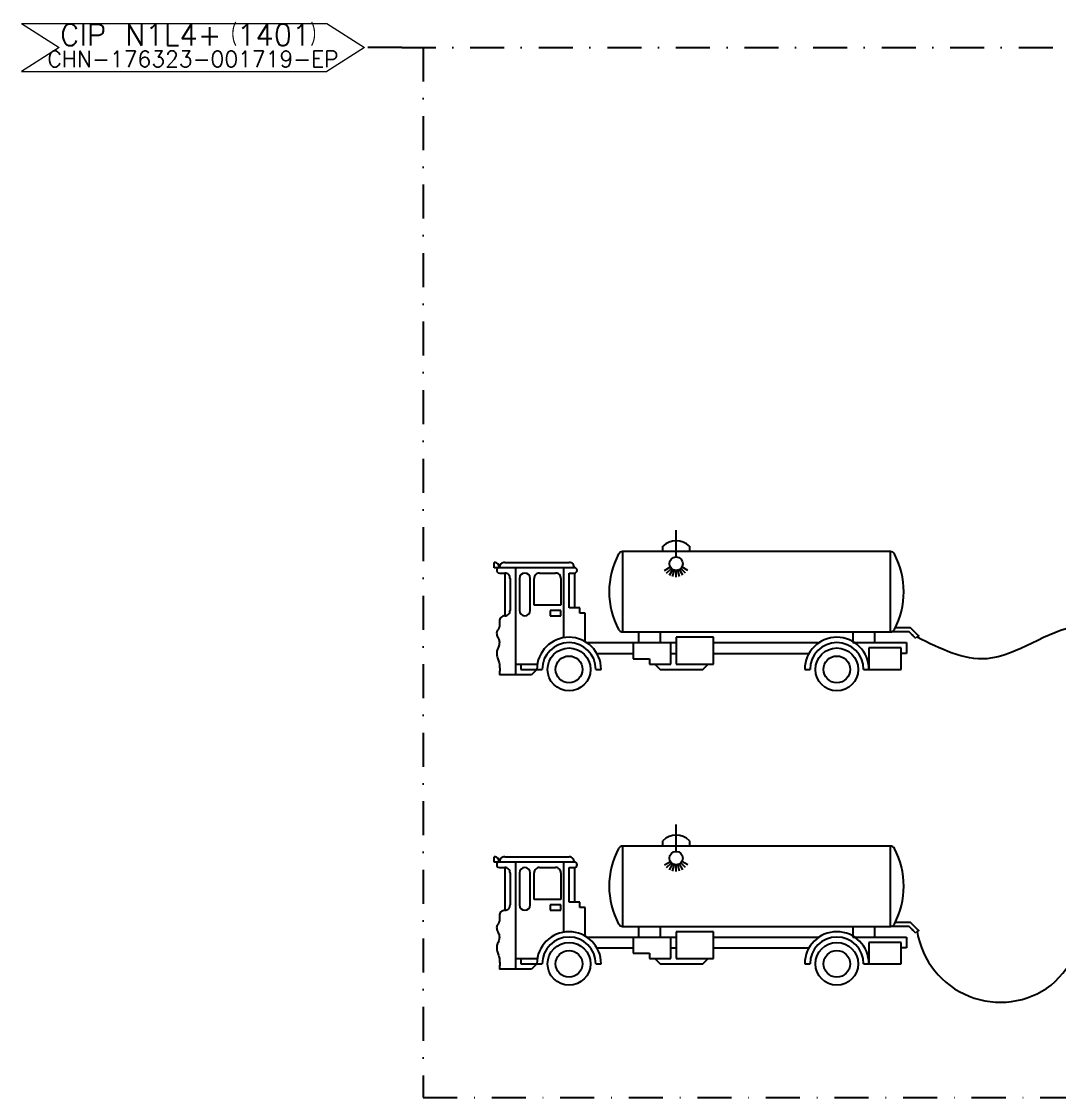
# Model space of a CAD drawing. Header units: inches. Extents: x 10394 to 11853, y 26092 to 26990.
# Drawn here: x 10394.5 to 10588.1, y 26463 to 26664 of the extents above; entities that cross this region are included whole.
import ezdxf
from ezdxf.enums import TextEntityAlignment as Align

# ---------------------------------------------------------------- set-up
doc = ezdxf.new("R2010")
doc.units = ezdxf.units.IN
doc.header["$MEASUREMENT"] = 0
doc.linetypes.add('DASHDOT2', pattern=[12.7, 6.35, -3.175, 0, -3.175])
doc.layers.add('31 Equipment', color=7, linetype='Continuous', lineweight=9)
for name, color, linetype in [('MATERIEL-DIVERS', 7, 'Continuous'), ('TUYAUTERIE-NEP', 4, 'DASHDOT2'), ('TUYAUTERIE-PROCESS', 30, 'Continuous')]:
    doc.layers.add(name, color=color, linetype=linetype)
doc.styles.add('ROMANS', font='ROMANS.SHX')
doc.styles.add('USER1', font='TXT.SHX', dxfattribs={"bigfont": 'gbcbig.shx'})

# ---------------------------------------------------------------- blocks, each defined once
blk = doc.blocks.new('APV-SIGN-ARW-DWG-1')
at = {"layer": '31 Equipment'}
for p, q in [((-32, 4.49), (25, 4.49)), ((-32, 4.49), (-25, 0)), ((25, 4.49), (32, 0)), ((-25, 0), (-32, -4.49)), ((32, 0), (25, -4.49)), ((-32, -4.49), (25, -4.49))]:
    blk.add_line(p, q, dxfattribs=at)
at = {"layer": '31 Equipment', "style": 'ROMANS', "width": 0.8}
for tag, p in [('TEXT1', (0, 0.37)), ('TEXT2', (0, -3.63))]:
    blk.add_attdef(tag, text='', height=3, dxfattribs=at).set_placement(p, align=Align.CENTER)

msp = doc.modelspace()

# ---------------------------------------------------------------- linework, layer by layer
at = {"layer": 'MATERIEL-DIVERS', "color": 7}
for p, q in [((10516.7, 26563.94), (10516.7, 26568.94)), ((10514.2, 26564.94), (10514.2, 26565.94)), ((10519.2, 26565.94), (10519.2, 26564.94)), ((10506.7, 26564.94), (10506.7, 26549.94)), ((10556.7, 26564.94), (10506.7, 26564.94)), ((10556.7, 26549.94), (10556.7, 26564.94)), ((10482.7, 26561.94), (10482.7, 26562.94)), ((10497.7, 26561.94), (10482.7, 26561.94)), ((10484.7, 26562.94), (10496.7, 26562.94)), ((10486.7, 26561.94), (10486.7, 26541.94)), ((10495.7, 26561.94), (10495.7, 26548.94)), ((10514.53, 26561.44), (10515.62, 26562.07)), ((10514.93, 26560.92), (10515.81, 26561.8)), ((10515.45, 26560.52), (10516.08, 26561.61)), ((10516.05, 26560.27), (10516.38, 26561.48)), ((10516.7, 26560.19), (10516.7, 26561.44)), ((10517.35, 26560.27), (10517.02, 26561.48)), ((10517.95, 26560.52), (10517.33, 26561.61)), ((10518.47, 26560.92), (10517.59, 26561.8)), ((10518.87, 26561.44), (10517.78, 26562.07)), ((10483.7, 26560.94), (10484.7, 26560.94)), ((10484.7, 26560.94), (10484.7, 26552.94)), ((10485.7, 26559.94), (10485.7, 26553.94)), ((10487.45, 26559.94), (10487.45, 26553.94)), ((10489.45, 26553.94), (10489.45, 26559.94)), ((10490.2, 26554.94), (10490.2, 26559.94)), ((10491.2, 26560.94), (10494.2, 26560.94)), ((10495.2, 26559.94), (10495.2, 26554.94)), ((10496.7, 26554.44), (10496.7, 26560.94)), ((10496.7, 26560.94), (10497.7, 26560.94)), ((10497.7, 26560.94), (10497.7, 26554.44)), ((10495.2, 26554.94), (10490.2, 26554.94)), ((10493.2, 26553.94), (10493.2, 26552.94)), ((10495.2, 26553.94), (10493.2, 26553.94)), ((10495.2, 26552.94), (10495.2, 26553.94)), ((10498.7, 26554.44), (10496.7, 26554.44)), ((10498.7, 26553.44), (10498.7, 26554.44)), ((10499.7, 26553.44), (10498.7, 26553.44)), ((10499.7, 26548.19), (10499.7, 26553.44)), ((10483.7, 26551.94), (10483.72, 26551.84)), ((10483.72, 26551.04), (10483.7, 26550.94)), ((10483.72, 26551.84), (10483.73, 26551.74)), ((10483.74, 26551.13), (10483.72, 26551.04)), ((10483.73, 26551.74), (10483.75, 26551.64)), ((10483.75, 26551.23), (10483.74, 26551.13)), ((10483.75, 26551.64), (10483.75, 26551.54)), ((10483.75, 26551.54), (10483.75, 26551.44)), ((10483.75, 26551.44), (10483.75, 26551.34)), ((10483.75, 26551.34), (10483.75, 26551.23)), ((10493.2, 26552.94), (10495.2, 26552.94)), ((10483.2, 26549.94), (10483.18, 26549.73)), ((10483.18, 26549.73), (10483.2, 26549.53)), ((10483.23, 26550.04), (10483.2, 26549.94)), ((10483.2, 26549.53), (10483.24, 26549.33)), ((10483.28, 26550.15), (10483.23, 26550.04)), ((10483.24, 26549.33), (10483.31, 26549.14)), ((10483.33, 26550.25), (10483.28, 26550.15)), ((10483.31, 26549.14), (10483.39, 26548.94)), ((10483.39, 26550.34), (10483.33, 26550.25)), ((10483.45, 26550.44), (10483.39, 26550.34)), ((10483.51, 26550.53), (10483.45, 26550.44)), ((10483.57, 26550.63), (10483.51, 26550.53)), ((10483.63, 26550.73), (10483.57, 26550.63)), ((10483.67, 26550.83), (10483.63, 26550.73)), ((10483.7, 26550.94), (10483.67, 26550.83)), ((10506.7, 26549.94), (10556.7, 26549.94)), ((10509.7, 26549.94), (10509.7, 26547.94)), ((10513.7, 26549.94), (10513.7, 26547.94)), ((10549.7, 26549.94), (10549.7, 26547.94)), ((10553.7, 26549.94), (10553.7, 26547.94)), ((10560.2, 26549.94), (10556.7, 26549.94)), ((10560.45, 26550.69), (10557.65, 26550.69)), ((10561.45, 26548.69), (10560.2, 26549.94)), ((10561.95, 26549.19), (10560.45, 26550.69)), ((10483.45, 26546.94), (10483.38, 26546.74)), ((10483.39, 26548.94), (10483.48, 26548.75)), ((10483.53, 26547.13), (10483.45, 26546.94)), ((10483.48, 26548.75), (10483.57, 26548.55)), ((10483.59, 26547.33), (10483.53, 26547.13)), ((10483.57, 26548.55), (10483.64, 26548.35)), ((10483.65, 26547.53), (10483.59, 26547.33)), ((10483.64, 26548.35), (10483.68, 26548.15)), ((10483.69, 26547.73), (10483.65, 26547.53)), ((10483.68, 26548.15), (10483.7, 26547.94)), ((10483.7, 26547.94), (10483.69, 26547.73)), ((10499.95, 26547.94), (10516.7, 26547.94)), ((10508.7, 26547.94), (10508.7, 26544.94)), ((10515.7, 26543.94), (10515.7, 26547.94)), ((10523.7, 26548.94), (10516.7, 26548.94)), ((10516.7, 26548.94), (10516.7, 26543.94)), ((10523.7, 26543.94), (10523.7, 26548.94)), ((10523.7, 26547.94), (10543.2, 26547.94)), ((10549.7, 26547.94), (10559.7, 26547.94)), ((10552.7, 26546.94), (10552.7, 26542.94)), ((10558.7, 26546.94), (10552.7, 26546.94)), ((10558.7, 26545.94), (10558.7, 26546.94)), ((10559.7, 26547.94), (10559.7, 26545.94)), ((10483.22, 26546.14), (10483.2, 26545.94)), ((10483.2, 26545.94), (10483.21, 26545.73)), ((10483.21, 26545.73), (10483.25, 26545.53)), ((10483.25, 26546.35), (10483.22, 26546.14)), ((10483.31, 26546.54), (10483.25, 26546.35)), ((10483.25, 26545.53), (10483.29, 26545.33)), ((10483.29, 26545.33), (10483.35, 26545.13)), ((10483.38, 26546.74), (10483.31, 26546.54)), ((10483.35, 26545.13), (10483.42, 26544.93)), ((10483.42, 26544.93), (10483.49, 26544.74)), ((10501.95, 26545.94), (10508.7, 26545.94)), ((10508.7, 26544.94), (10511.7, 26544.94)), ((10511.7, 26544.94), (10511.7, 26543.94)), ((10515.7, 26545.94), (10516.7, 26545.94)), ((10523.7, 26545.94), (10541.45, 26545.94)), ((10558.7, 26542.94), (10558.7, 26545.94)), ((10559.7, 26545.94), (10558.7, 26545.94)), ((10483.49, 26544.74), (10483.56, 26544.54)), ((10483.56, 26544.54), (10483.62, 26544.34)), ((10483.62, 26544.34), (10483.67, 26544.14)), ((10483.67, 26544.14), (10483.7, 26543.94)), ((10483.7, 26543.94), (10483.72, 26543.74)), ((10483.72, 26543.74), (10483.74, 26543.54)), ((10483.74, 26543.54), (10483.75, 26543.34)), ((10483.75, 26543.34), (10483.76, 26543.14)), ((10483.76, 26543.14), (10483.76, 26542.94)), ((10483.76, 26542.94), (10483.76, 26542.74)), ((10486.7, 26543.94), (10490.7, 26543.94)), ((10487.7, 26543.94), (10487.7, 26542.94)), ((10487.7, 26542.94), (10490.7, 26542.94)), ((10490.7, 26542.94), (10489.7, 26541.94)), ((10490.7, 26542.94), (10491.7, 26542.94)), ((10501.7, 26542.94), (10502.7, 26542.94)), ((10511.7, 26543.94), (10515.7, 26543.94)), ((10512.7, 26543.94), (10513.7, 26542.94)), ((10513.7, 26542.94), (10521.7, 26542.94)), ((10516.7, 26543.94), (10523.7, 26543.94)), ((10521.7, 26542.94), (10522.7, 26543.94)), ((10540.7, 26542.94), (10541.7, 26542.94)), ((10551.7, 26542.94), (10552.7, 26542.94)), ((10552.7, 26542.94), (10558.7, 26542.94)), ((10483.72, 26542.14), (10483.7, 26541.94)), ((10489.7, 26541.94), (10483.7, 26541.94)), ((10483.74, 26542.34), (10483.72, 26542.14)), ((10483.75, 26542.54), (10483.74, 26542.34)), ((10483.76, 26542.74), (10483.75, 26542.54)), ((10516.7, 26508.94), (10516.7, 26513.94)), ((10514.2, 26509.94), (10514.2, 26510.94)), ((10519.2, 26510.94), (10519.2, 26509.94)), ((10506.7, 26509.94), (10506.7, 26494.94)), ((10556.7, 26509.94), (10506.7, 26509.94)), ((10556.7, 26494.94), (10556.7, 26509.94)), ((10482.7, 26506.94), (10482.7, 26507.94)), ((10497.7, 26506.94), (10482.7, 26506.94)), ((10484.7, 26507.94), (10496.7, 26507.94)), ((10486.7, 26506.94), (10486.7, 26486.94)), ((10495.7, 26506.94), (10495.7, 26493.94)), ((10514.53, 26506.44), (10515.62, 26507.07)), ((10514.93, 26505.92), (10515.81, 26506.8)), ((10518.47, 26505.92), (10517.59, 26506.8)), ((10518.87, 26506.44), (10517.78, 26507.07)), ((10483.7, 26505.94), (10484.7, 26505.94)), ((10484.7, 26505.94), (10484.7, 26497.94)), ((10485.7, 26504.94), (10485.7, 26498.94)), ((10487.45, 26504.94), (10487.45, 26498.94)), ((10489.45, 26498.94), (10489.45, 26504.94)), ((10490.2, 26499.94), (10490.2, 26504.94)), ((10491.2, 26505.94), (10494.2, 26505.94)), ((10495.2, 26504.94), (10495.2, 26499.94)), ((10496.7, 26499.44), (10496.7, 26505.94)), ((10496.7, 26505.94), (10497.7, 26505.94)), ((10497.7, 26505.94), (10497.7, 26499.44)), ((10515.45, 26505.52), (10516.08, 26506.61)), ((10516.05, 26505.27), (10516.38, 26506.48)), ((10516.7, 26505.19), (10516.7, 26506.44)), ((10517.35, 26505.27), (10517.02, 26506.48)), ((10517.95, 26505.52), (10517.33, 26506.61)), ((10495.2, 26499.94), (10490.2, 26499.94)), ((10493.2, 26498.94), (10493.2, 26497.94)), ((10495.2, 26498.94), (10493.2, 26498.94)), ((10495.2, 26497.94), (10495.2, 26498.94)), ((10498.7, 26499.44), (10496.7, 26499.44)), ((10498.7, 26498.44), (10498.7, 26499.44)), ((10483.7, 26496.94), (10483.72, 26496.84)), ((10483.72, 26496.84), (10483.73, 26496.74)), ((10483.73, 26496.74), (10483.75, 26496.64)), ((10493.2, 26497.94), (10495.2, 26497.94)), ((10499.7, 26498.44), (10498.7, 26498.44)), ((10499.7, 26493.19), (10499.7, 26498.44)), ((10483.2, 26494.94), (10483.18, 26494.73)), ((10483.18, 26494.73), (10483.2, 26494.53)), ((10483.23, 26495.04), (10483.2, 26494.94)), ((10483.28, 26495.15), (10483.23, 26495.04)), ((10483.33, 26495.25), (10483.28, 26495.15)), ((10483.39, 26495.34), (10483.33, 26495.25)), ((10483.45, 26495.44), (10483.39, 26495.34)), ((10483.51, 26495.53), (10483.45, 26495.44)), ((10483.57, 26495.63), (10483.51, 26495.53)), ((10483.63, 26495.73), (10483.57, 26495.63)), ((10483.67, 26495.83), (10483.63, 26495.73)), ((10483.7, 26495.94), (10483.67, 26495.83)), ((10483.72, 26496.04), (10483.7, 26495.94)), ((10483.74, 26496.13), (10483.72, 26496.04)), ((10483.75, 26496.23), (10483.74, 26496.13)), ((10483.75, 26496.64), (10483.75, 26496.54)), ((10483.75, 26496.54), (10483.75, 26496.44)), ((10483.75, 26496.44), (10483.75, 26496.34)), ((10483.75, 26496.34), (10483.75, 26496.23)), ((10506.7, 26494.94), (10556.7, 26494.94)), ((10509.7, 26494.94), (10509.7, 26492.94)), ((10513.7, 26494.94), (10513.7, 26492.94)), ((10549.7, 26494.94), (10549.7, 26492.94)), ((10553.7, 26494.94), (10553.7, 26492.94)), ((10560.2, 26494.94), (10556.7, 26494.94)), ((10560.45, 26495.69), (10557.65, 26495.69)), ((10561.45, 26493.69), (10560.2, 26494.94)), ((10561.95, 26494.19), (10560.45, 26495.69)), ((10483.2, 26494.53), (10483.24, 26494.33)), ((10483.24, 26494.33), (10483.31, 26494.14)), ((10483.31, 26494.14), (10483.39, 26493.94)), ((10483.39, 26493.94), (10483.48, 26493.75)), ((10483.48, 26493.75), (10483.57, 26493.55)), ((10483.57, 26493.55), (10483.64, 26493.35)), ((10483.64, 26493.35), (10483.68, 26493.15)), ((10483.69, 26492.73), (10483.65, 26492.53)), ((10483.68, 26493.15), (10483.7, 26492.94)), ((10483.7, 26492.94), (10483.69, 26492.73)), ((10499.95, 26492.94), (10516.7, 26492.94)), ((10508.7, 26492.94), (10508.7, 26489.94)), ((10515.7, 26488.94), (10515.7, 26492.94)), ((10523.7, 26493.94), (10516.7, 26493.94)), ((10516.7, 26493.94), (10516.7, 26488.94)), ((10523.7, 26488.94), (10523.7, 26493.94)), ((10523.7, 26492.94), (10543.2, 26492.94)), ((10549.7, 26492.94), (10559.7, 26492.94)), ((10559.7, 26492.94), (10559.7, 26490.94)), ((10483.22, 26491.14), (10483.2, 26490.94)), ((10483.2, 26490.94), (10483.21, 26490.73)), ((10483.21, 26490.73), (10483.25, 26490.53)), ((10483.25, 26491.35), (10483.22, 26491.14)), ((10483.31, 26491.54), (10483.25, 26491.35)), ((10483.38, 26491.74), (10483.31, 26491.54)), ((10483.45, 26491.94), (10483.38, 26491.74)), ((10483.53, 26492.13), (10483.45, 26491.94)), ((10483.59, 26492.33), (10483.53, 26492.13)), ((10483.65, 26492.53), (10483.59, 26492.33)), ((10501.95, 26490.94), (10508.7, 26490.94)), ((10515.7, 26490.94), (10516.7, 26490.94)), ((10523.7, 26490.94), (10541.45, 26490.94)), ((10552.7, 26491.94), (10552.7, 26487.94)), ((10558.7, 26491.94), (10552.7, 26491.94)), ((10558.7, 26490.94), (10558.7, 26491.94)), ((10558.7, 26487.94), (10558.7, 26490.94)), ((10559.7, 26490.94), (10558.7, 26490.94)), ((10483.25, 26490.53), (10483.29, 26490.33)), ((10483.29, 26490.33), (10483.35, 26490.13)), ((10483.35, 26490.13), (10483.42, 26489.93)), ((10483.42, 26489.93), (10483.49, 26489.74)), ((10483.49, 26489.74), (10483.56, 26489.54)), ((10483.56, 26489.54), (10483.62, 26489.34)), ((10483.62, 26489.34), (10483.67, 26489.14)), ((10483.67, 26489.14), (10483.7, 26488.94)), ((10483.7, 26488.94), (10483.72, 26488.74)), ((10483.72, 26488.74), (10483.74, 26488.54)), ((10486.7, 26488.94), (10490.7, 26488.94)), ((10487.7, 26488.94), (10487.7, 26487.94)), ((10508.7, 26489.94), (10511.7, 26489.94)), ((10511.7, 26489.94), (10511.7, 26488.94)), ((10511.7, 26488.94), (10515.7, 26488.94)), ((10512.7, 26488.94), (10513.7, 26487.94)), ((10516.7, 26488.94), (10523.7, 26488.94)), ((10521.7, 26487.94), (10522.7, 26488.94)), ((10483.72, 26487.14), (10483.7, 26486.94)), ((10489.7, 26486.94), (10483.7, 26486.94)), ((10483.74, 26487.34), (10483.72, 26487.14)), ((10483.74, 26488.54), (10483.75, 26488.34)), ((10483.75, 26487.54), (10483.74, 26487.34)), ((10483.75, 26488.34), (10483.76, 26488.14)), ((10483.76, 26487.74), (10483.75, 26487.54)), ((10483.76, 26488.14), (10483.76, 26487.94)), ((10483.76, 26487.94), (10483.76, 26487.74)), ((10487.7, 26487.94), (10490.7, 26487.94)), ((10490.7, 26487.94), (10489.7, 26486.94)), ((10490.7, 26487.94), (10491.7, 26487.94)), ((10501.7, 26487.94), (10502.7, 26487.94)), ((10513.7, 26487.94), (10521.7, 26487.94)), ((10540.7, 26487.94), (10541.7, 26487.94)), ((10551.7, 26487.94), (10552.7, 26487.94)), ((10552.7, 26487.94), (10558.7, 26487.94))]:
    msp.add_line(p, q, dxfattribs=at)
for centre, radius in [((10516.7, 26562.69), 1.25), ((10496.7, 26542.94), 4), ((10546.7, 26542.94), 4), ((10496.7, 26542.94), 2.5), ((10546.7, 26542.94), 2.5), ((10516.7, 26507.69), 1.25), ((10496.7, 26487.94), 4), ((10546.7, 26487.94), 4), ((10496.7, 26487.94), 2.5), ((10546.7, 26487.94), 2.5)]:
    msp.add_circle(centre, radius, dxfattribs=at)
for centre, radius, start, end in [((10516.7, 26563.44), 3.54, 45, 135), ((10519.24, 26557.44), 15.04, 152, 208), ((10506.71, 26564.08), 0.855, 90.5, 151), ((10556.7, 26564.09), 0.848, 28.7, 89.7), ((10544.16, 26557.44), 15.04, 332, 28), ((10482.71, 26561.95), 0.989, 359.4, 90.6), ((10483.7, 26561.44), 0.5, 90, 270), ((10484.69, 26561.95), 0.99, 89.4, 180.6), ((10496.71, 26561.94), 0.992, 359.5, 90.5), ((10497.7, 26561.44), 0.5, 270, 90), ((10484.71, 26559.95), 0.989, 359.3, 90.7), ((10488.45, 26559.94), 1, 0, 180), ((10491.19, 26559.95), 0.99, 89.4, 180.6), ((10494.21, 26559.95), 0.989, 359.4, 90.6), ((10484.71, 26553.93), 0.99, 269.4, 0.6), ((10488.45, 26553.94), 1, 180, 0), ((10484.69, 26551.95), 0.99, 89.4, 180.6), ((10506.71, 26550.79), 0.851, 208.8, 269.6), ((10556.7, 26550.78), 0.845, 270.1, 331.5), ((10496.7, 26542.94), 6, 0, 180), ((10496.7, 26542.94), 5, 0, 180), ((10546.7, 26542.94), 6, 0, 180), ((10546.7, 26542.94), 5, 0, 180), ((10516.7, 26508.44), 3.54, 45, 135), ((10519.24, 26502.44), 15.04, 152, 208), ((10506.71, 26509.08), 0.855, 90.5, 151), ((10556.7, 26509.09), 0.848, 28.7, 89.7), ((10544.16, 26502.44), 15.04, 332, 28), ((10482.71, 26506.95), 0.989, 359.4, 90.6), ((10483.7, 26506.44), 0.5, 90, 270), ((10484.69, 26506.95), 0.99, 89.4, 180.6), ((10496.71, 26506.94), 0.992, 359.5, 90.5), ((10497.7, 26506.44), 0.5, 270, 90), ((10484.71, 26504.95), 0.989, 359.3, 90.7), ((10488.45, 26504.94), 1, 0, 180), ((10491.19, 26504.95), 0.99, 89.4, 180.6), ((10494.21, 26504.95), 0.989, 359.4, 90.6), ((10484.71, 26498.93), 0.99, 269.4, 0.6), ((10488.45, 26498.94), 1, 180, 0), ((10484.69, 26496.95), 0.99, 89.4, 180.6), ((10506.71, 26495.79), 0.851, 208.8, 269.6), ((10556.7, 26495.78), 0.845, 270.1, 331.5), ((10496.7, 26487.94), 6, 0, 180), ((10496.7, 26487.94), 5, 0, 180), ((10546.7, 26487.94), 6, 0, 180), ((10546.7, 26487.94), 5, 0, 180)]:
    msp.add_arc(centre, radius, start, end, dxfattribs=at)
at = {"layer": 'MATERIEL-DIVERS', "color": 7, "extrusion": (0, -1, 0)}
for p in [(10560.83, 26549.31), (10561.7, 26548.94), (10560.83, 26494.31), (10561.7, 26493.94)]:
    msp.add_point(p, dxfattribs=at)
at = {"layer": 'MATERIEL-DIVERS', "color": 7, "extrusion": (0.062143, -0.998067, 0)}
for p in [(10561.95, 26549.19), (10561.95, 26494.19)]:
    msp.add_point(p, dxfattribs=at)
at = {"layer": 'TUYAUTERIE-NEP'}
for p, q in [((10465.47, 26659.1), (10458.5, 26659.1)), ((10465.47, 26659.1), (10716.81, 26659.1)), ((10469.47, 26659.1), (10469.47, 26462.97)), ((10469.47, 26462.97), (10741.62, 26462.97))]:
    msp.add_line(p, q, dxfattribs=at)
at = {"layer": 'TUYAUTERIE-PROCESS'}
for centre, radius, start, end in [((10566.74, 26505.33), 29.26, 313.0283, 17.1089), ((10577.23, 26496.51), 15.74, 189.4024, 306.9948)]:
    msp.add_arc(centre, radius, start, end, dxfattribs=at)
msp.add_spline([(10602.7, 26548.94), (10591.7, 26550.94), (10574.7, 26544.94), (10561.7, 26548.94)], degree=3, dxfattribs=at)

# ---------------------------------------------------------------- block references
at = {"layer": 'MATERIEL-DIVERS'}
ref = msp.add_blockref('APV-SIGN-ARW-DWG-1', (10426.5, 26659.1), dxfattribs=at)
ref.add_attrib('TEXT1', 'CIP N1L4+（1401）', dxfattribs={"layer": '31 Equipment', "height": 4, "style": 'USER1'}).set_placement((10426.5, 26659.47), align=Align.CENTER)
ref.add_attrib('TEXT2', 'CHN-176323-001719-EP', dxfattribs={"layer": '31 Equipment', "height": 3, "style": 'USER1'}).set_placement((10426.5, 26655.47), align=Align.CENTER)

doc.saveas('drawing.dxf')
